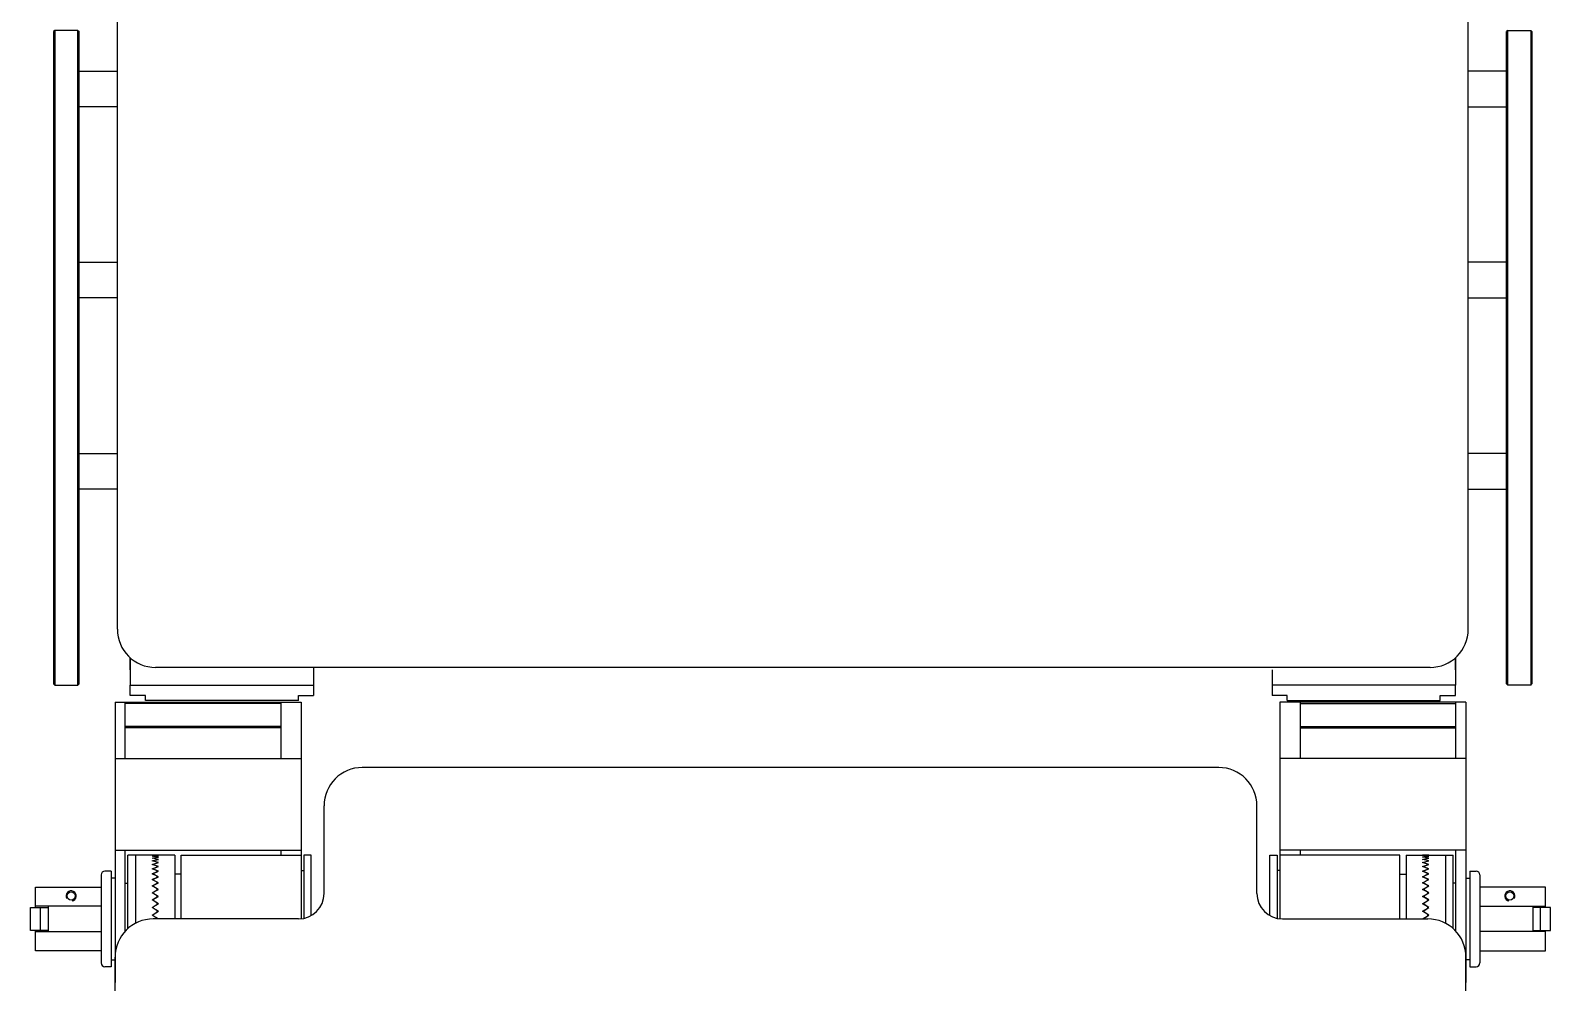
# Model space of a CAD drawing. Extents: x 3485972 to 3601240, y -625657 to -591207.
# Drawn here: x 3494326 to 3495114, y -608555 to -608062 of the extents above; entities that cross this region are included whole.
import ezdxf

# ---------------------------------------------------------------- set-up
doc = ezdxf.new("R2010")
doc.units = 0
doc.header["$LTSCALE"] = 6
doc.header["$MEASUREMENT"] = 0
doc.layers.add('medical equipment', color=171, linetype='CONTINUOUS', lineweight=25)

msp = doc.modelspace()

# ---------------------------------------------------------------- linework, layer by layer
at = {"layer": 'medical equipment'}
for p, q in [((3494371.52, -608372.29), (3494371.52, -608048.89)), ((3495071.12, -608372.29), (3495071.12, -608048.89)), ((3494339.18, -608062.09), (3494338.52, -608062.75)), ((3494339.18, -608062.09), (3494339.18, -608401.33)), ((3494351.06, -608062.09), (3494339.18, -608062.09)), ((3494351.06, -608401.33), (3494351.06, -608062.09)), ((3494351.06, -608062.09), (3494351.72, -608062.75)), ((3495091.58, -608062.09), (3495090.92, -608062.75)), ((3495091.58, -608062.09), (3495103.46, -608062.09)), ((3495091.58, -608401.33), (3495091.58, -608062.09)), ((3495103.46, -608062.09), (3495103.46, -608401.33)), ((3495103.46, -608062.09), (3495104.12, -608062.75)), ((3494338.52, -608062.75), (3494338.52, -608400.67)), ((3494351.72, -608400.67), (3494351.72, -608062.75)), ((3495090.92, -608400.67), (3495090.92, -608062.75)), ((3495104.12, -608062.75), (3495104.12, -608400.67)), ((3494351.72, -608083.21), (3494371.52, -608083.21)), ((3494351.72, -608101.69), (3494351.72, -608083.21)), ((3495090.92, -608083.21), (3495071.12, -608083.21)), ((3495090.92, -608101.69), (3495090.92, -608083.21)), ((3494371.52, -608101.69), (3494351.72, -608101.69)), ((3495071.12, -608101.69), (3495090.92, -608101.69)), ((3494351.72, -608182.21), (3494371.52, -608182.21)), ((3494351.72, -608200.69), (3494351.72, -608182.21)), ((3495090.92, -608182.21), (3495071.12, -608182.21)), ((3495090.92, -608200.69), (3495090.92, -608182.21)), ((3494371.52, -608200.69), (3494351.72, -608200.69)), ((3495071.12, -608200.69), (3495090.92, -608200.69)), ((3494351.72, -608281.21), (3494371.52, -608281.21)), ((3494351.72, -608299.69), (3494351.72, -608281.21)), ((3495090.92, -608281.21), (3495071.12, -608281.21)), ((3495090.92, -608299.69), (3495090.92, -608281.21)), ((3494371.52, -608299.69), (3494351.72, -608299.69)), ((3495071.12, -608299.69), (3495090.92, -608299.69)), ((3494378.12, -608393.41), (3494378.12, -608387.05)), ((3494378.12, -608387.05), (3494378.12, -608401.33)), ((3495051.32, -608392.09), (3494391.32, -608392.09)), ((3494473.16, -608392.09), (3494473.16, -608401.33)), ((3495064.52, -608393.41), (3495064.52, -608387.05)), ((3495064.52, -608387.05), (3495064.52, -608401.33)), ((3494339.18, -608401.33), (3494338.52, -608400.67)), ((3494351.72, -608400.67), (3494351.06, -608401.33)), ((3494378.12, -608393.41), (3494378.12, -608401.33)), ((3494969.48, -608393.41), (3494969.48, -608401.33)), ((3495064.52, -608393.41), (3495064.52, -608401.33)), ((3495090.92, -608400.67), (3495091.58, -608401.33)), ((3495103.46, -608401.33), (3495104.12, -608400.67)), ((3494339.18, -608401.33), (3494351.06, -608401.33)), ((3494378.12, -608401.33), (3494473.16, -608401.33)), ((3494378.12, -608406.61), (3494378.12, -608401.33)), ((3494386.04, -608406.61), (3494378.12, -608406.61)), ((3494386.04, -608409.25), (3494386.04, -608406.61)), ((3494465.24, -608409.25), (3494465.24, -608406.61)), ((3494465.24, -608406.61), (3494473.16, -608406.61)), ((3494473.16, -608401.33), (3494473.16, -608406.61)), ((3494969.48, -608401.33), (3494969.48, -608406.61)), ((3495064.52, -608401.33), (3494969.48, -608401.33)), ((3494977.4, -608406.61), (3494969.48, -608406.61)), ((3494977.4, -608409.25), (3494977.4, -608406.61)), ((3495056.6, -608409.25), (3495056.6, -608406.61)), ((3495056.6, -608406.61), (3495064.52, -608406.61)), ((3495064.52, -608406.61), (3495064.52, -608401.33)), ((3495103.46, -608401.33), (3495091.58, -608401.33)), ((3494370.32, -608410.17), (3494370.32, -608555.37)), ((3494370.32, -608410.17), (3494466.68, -608410.17)), ((3494375.6, -608439.21), (3494375.6, -608410.17)), ((3494456.12, -608410.83), (3494375.6, -608410.83)), ((3494465.24, -608409.25), (3494386.04, -608409.25)), ((3494456.12, -608410.17), (3494456.12, -608439.21)), ((3494466.68, -608410.17), (3494466.68, -608522.31)), ((3494973.56, -608410.17), (3494973.56, -608522.31)), ((3495069.92, -608410.17), (3494973.56, -608410.17)), ((3494977.4, -608409.25), (3495056.6, -608409.25)), ((3494984.12, -608410.17), (3494984.12, -608439.21)), ((3494984.12, -608410.83), (3495064.64, -608410.83)), ((3495064.64, -608439.21), (3495064.64, -608410.17)), ((3495069.92, -608410.17), (3495069.92, -608555.37)), ((3494456.12, -608422.71), (3494375.6, -608422.71)), ((3494456.12, -608423.37), (3494375.6, -608423.37)), ((3494984.12, -608422.71), (3495064.64, -608422.71)), ((3494984.12, -608423.37), (3495064.64, -608423.37)), ((3494370.32, -608439.21), (3494466.68, -608439.21)), ((3495069.92, -608439.21), (3494973.56, -608439.21)), ((3494941.88, -608443.94), (3494498.36, -608443.94)), ((3494478.56, -608509.17), (3494478.56, -608463.74)), ((3494961.68, -608509.17), (3494961.68, -608463.74)), ((3494370.32, -608486.73), (3494466.68, -608486.73)), ((3494375.6, -608528.71), (3494375.6, -608486.73)), ((3494456.12, -608486.73), (3494456.12, -608489.37)), ((3495069.92, -608486.73), (3494973.56, -608486.73)), ((3494984.12, -608486.73), (3494984.12, -608489.37)), ((3495064.64, -608528.71), (3495064.64, -608486.73)), ((3494376.92, -608527.41), (3494376.92, -608489.37)), ((3494380.88, -608489.37), (3494376.92, -608489.37)), ((3494392.1, -608489.37), (3494380.88, -608489.37)), ((3494380.88, -608489.37), (3494380.88, -608524.66)), ((3494380.88, -608489.37), (3494380.88, -608524.66)), ((3494389.46, -608489.43), (3494392.1, -608489.37)), ((3494392.1, -608489.58), (3494389.46, -608489.43)), ((3494389.46, -608489.91), (3494392.1, -608489.65)), ((3494392.1, -608490.27), (3494389.46, -608489.91)), ((3494389.46, -608490.87), (3494392.1, -608490.4)), ((3494392.1, -608491.42), (3494389.46, -608490.87)), ((3494389.46, -608492.28), (3494392.1, -608491.61)), ((3494392.1, -608493.03), (3494389.46, -608492.28)), ((3494389.46, -608494.13), (3494392.1, -608493.28)), ((3494392.1, -608495.06), (3494389.46, -608494.13)), ((3494389.46, -608496.4), (3494392.1, -608495.36)), ((3494401.34, -608489.37), (3494390.12, -608489.37)), ((3494390.15, -608496.2), (3494392.79, -608495.26)), ((3494390.16, -608489.42), (3494392.8, -608489.38)), ((3494390.16, -608489.46), (3494390.16, -608489.42)), ((3494392.8, -608489.66), (3494390.16, -608489.46)), ((3494390.16, -608489.86), (3494392.8, -608489.66)), ((3494390.16, -608489.98), (3494390.16, -608489.86)), ((3494392.8, -608490.32), (3494390.16, -608489.98)), ((3494390.16, -608490.78), (3494392.8, -608490.32)), ((3494390.16, -608490.97), (3494390.16, -608490.78)), ((3494392.8, -608491.56), (3494390.16, -608490.97)), ((3494390.16, -608492.15), (3494392.8, -608491.56)), ((3494390.16, -608492.42), (3494390.16, -608492.15)), ((3494392.8, -608493.2), (3494390.16, -608492.42)), ((3494390.16, -608493.97), (3494392.8, -608493.2)), ((3494390.16, -608494.31), (3494390.16, -608493.97)), ((3494392.79, -608495.26), (3494390.16, -608494.31)), ((3494392.1, -608489.65), (3494392.1, -608489.58)), ((3494392.1, -608489.65), (3494392.1, -608489.58)), ((3494392.1, -608490.4), (3494392.1, -608490.27)), ((3494392.1, -608490.4), (3494392.1, -608490.27)), ((3494392.1, -608491.61), (3494392.1, -608491.42)), ((3494392.1, -608491.61), (3494392.1, -608491.42)), ((3494392.1, -608493.28), (3494392.1, -608493.03)), ((3494392.1, -608493.28), (3494392.1, -608493.03)), ((3494392.1, -608495.36), (3494392.1, -608495.06)), ((3494392.1, -608495.36), (3494392.1, -608495.06)), ((3494401.34, -608489.37), (3494401.34, -608522.37)), ((3494404.64, -608522.37), (3494404.64, -608489.37)), ((3494404.64, -608489.37), (3494466.68, -608489.37)), ((3494468, -608489.37), (3494468, -608522.11)), ((3494471.96, -608489.37), (3494468, -608489.37)), ((3494471.96, -608520.6), (3494471.96, -608489.37)), ((3494968.28, -608489.37), (3494972.24, -608489.37)), ((3494968.28, -608520.6), (3494968.28, -608489.37)), ((3494972.24, -608489.37), (3494972.24, -608522.11)), ((3495035.6, -608489.37), (3494973.56, -608489.37)), ((3495035.6, -608522.37), (3495035.6, -608489.37)), ((3495038.9, -608489.37), (3495038.9, -608522.37)), ((3495038.9, -608489.37), (3495050.12, -608489.37)), ((3495050.07, -608489.42), (3495047.43, -608489.38)), ((3495047.44, -608489.66), (3495050.07, -608489.46)), ((3495050.08, -608489.86), (3495047.44, -608489.66)), ((3495047.44, -608490.32), (3495050.08, -608489.98)), ((3495050.08, -608490.78), (3495047.44, -608490.32)), ((3495047.44, -608491.56), (3495050.08, -608490.97)), ((3495050.08, -608492.15), (3495047.44, -608491.56)), ((3495047.44, -608493.2), (3495050.08, -608492.42)), ((3495050.08, -608493.97), (3495047.44, -608493.2)), ((3495047.44, -608495.26), (3495050.08, -608494.31)), ((3495050.08, -608496.2), (3495047.44, -608495.26)), ((3495050.78, -608489.43), (3495048.14, -608489.37)), ((3495048.14, -608489.37), (3495059.36, -608489.37)), ((3495048.14, -608489.58), (3495050.78, -608489.43)), ((3495048.14, -608489.65), (3495048.14, -608489.58)), ((3495048.14, -608489.65), (3495048.14, -608489.58)), ((3495050.78, -608489.91), (3495048.14, -608489.65)), ((3495048.14, -608490.27), (3495050.78, -608489.91)), ((3495048.14, -608490.4), (3495048.14, -608490.27)), ((3495048.14, -608490.4), (3495048.14, -608490.27)), ((3495050.78, -608490.87), (3495048.14, -608490.4)), ((3495048.14, -608491.42), (3495050.78, -608490.87)), ((3495048.14, -608491.61), (3495048.14, -608491.42)), ((3495048.14, -608491.61), (3495048.14, -608491.42)), ((3495050.78, -608492.28), (3495048.14, -608491.61)), ((3495048.14, -608493.03), (3495050.78, -608492.28)), ((3495048.14, -608493.28), (3495048.14, -608493.03)), ((3495048.14, -608493.28), (3495048.14, -608493.03)), ((3495050.78, -608494.13), (3495048.14, -608493.28)), ((3495048.14, -608495.06), (3495050.78, -608494.13)), ((3495048.14, -608495.36), (3495048.14, -608495.06)), ((3495048.14, -608495.36), (3495048.14, -608495.06)), ((3495050.78, -608496.4), (3495048.14, -608495.36)), ((3495050.07, -608489.46), (3495050.07, -608489.42)), ((3495050.08, -608489.98), (3495050.08, -608489.86)), ((3495050.08, -608490.97), (3495050.08, -608490.78)), ((3495050.08, -608492.42), (3495050.08, -608492.15)), ((3495050.08, -608494.31), (3495050.08, -608493.97)), ((3495059.36, -608489.37), (3495059.36, -608524.66)), ((3495059.36, -608489.37), (3495059.36, -608524.66)), ((3495059.36, -608489.37), (3495063.32, -608489.37)), ((3495063.32, -608527.41), (3495063.32, -608489.37)), ((3494363.06, -608499.6), (3494363.06, -608545.14)), ((3494368.34, -608497.62), (3494365.04, -608497.62)), ((3494368.34, -608497.62), (3494368.34, -608547.12)), ((3494368.34, -608501.25), (3494368.34, -608543.49)), ((3494370.32, -608501.25), (3494368.34, -608501.25)), ((3494392.1, -608497.5), (3494389.46, -608496.4)), ((3494389.46, -608499.04), (3494392.1, -608497.85)), ((3494392.1, -608500.29), (3494389.46, -608499.04)), ((3494389.46, -608502.02), (3494392.1, -608500.69)), ((3494392.1, -608503.41), (3494389.46, -608502.02)), ((3494390.14, -608502.29), (3494390.15, -608501.77)), ((3494392.78, -608503.66), (3494390.14, -608502.29)), ((3494390.15, -608496.61), (3494390.15, -608496.2)), ((3494392.79, -608497.71), (3494390.15, -608496.61)), ((3494390.15, -608498.81), (3494392.79, -608497.71)), ((3494390.15, -608499.28), (3494390.15, -608498.81)), ((3494392.79, -608500.53), (3494390.15, -608499.28)), ((3494390.15, -608501.77), (3494392.79, -608500.53)), ((3494392.1, -608497.85), (3494392.1, -608497.5)), ((3494392.1, -608497.85), (3494392.1, -608497.5)), ((3494392.1, -608500.69), (3494392.1, -608500.29)), ((3494392.1, -608500.69), (3494392.1, -608500.29)), ((3494404.64, -608499.27), (3494401.34, -608499.27)), ((3494466.68, -608497.29), (3494468, -608497.29)), ((3494973.56, -608497.29), (3494972.24, -608497.29)), ((3495035.6, -608499.27), (3495038.9, -608499.27)), ((3495047.45, -608497.71), (3495050.08, -608496.61)), ((3495050.09, -608498.81), (3495047.45, -608497.71)), ((3495047.45, -608500.53), (3495050.09, -608499.28)), ((3495050.09, -608501.77), (3495047.45, -608500.53)), ((3495047.45, -608503.66), (3495050.09, -608502.29)), ((3495048.14, -608497.5), (3495050.78, -608496.4)), ((3495048.14, -608497.85), (3495048.14, -608497.5)), ((3495048.14, -608497.85), (3495048.14, -608497.5)), ((3495050.78, -608499.04), (3495048.14, -608497.85)), ((3495048.14, -608500.29), (3495050.78, -608499.04)), ((3495048.14, -608500.69), (3495048.14, -608500.29)), ((3495048.14, -608500.69), (3495048.14, -608500.29)), ((3495050.78, -608502.02), (3495048.14, -608500.69)), ((3495048.14, -608503.41), (3495050.78, -608502.02)), ((3495050.08, -608496.61), (3495050.08, -608496.2)), ((3495050.09, -608499.28), (3495050.09, -608498.81)), ((3495050.09, -608502.29), (3495050.09, -608501.77)), ((3495069.92, -608501.25), (3495071.9, -608501.25)), ((3495071.9, -608497.62), (3495071.9, -608547.12)), ((3495071.9, -608497.62), (3495075.2, -608497.62)), ((3495071.9, -608501.25), (3495071.9, -608543.49)), ((3495077.18, -608499.6), (3495077.18, -608545.14)), ((3494329.12, -608516.43), (3494329.12, -608505.87)), ((3494329.12, -608505.87), (3494363.06, -608505.87)), ((3494375.6, -608503.89), (3494376.92, -608503.89)), ((3494389.46, -608505.3), (3494392.1, -608503.84)), ((3494392.1, -608506.8), (3494389.46, -608505.3)), ((3494389.46, -608508.83), (3494392.1, -608507.27)), ((3494392.1, -608510.42), (3494389.46, -608508.83)), ((3494389.46, -608512.55), (3494392.1, -608510.92)), ((3494390.13, -608512.25), (3494392.77, -608510.69)), ((3494390.14, -608505.02), (3494392.78, -608503.66)), ((3494390.14, -608505.59), (3494390.14, -608505.02)), ((3494392.78, -608507.06), (3494390.14, -608505.59)), ((3494390.14, -608508.53), (3494392.78, -608507.06)), ((3494390.14, -608509.14), (3494390.14, -608508.53)), ((3494392.77, -608510.69), (3494390.14, -608509.14)), ((3494392.1, -608503.84), (3494392.1, -608503.41)), ((3494392.1, -608503.84), (3494392.1, -608503.41)), ((3494392.1, -608507.27), (3494392.1, -608506.8)), ((3494392.1, -608507.27), (3494392.1, -608506.8)), ((3494392.1, -608510.92), (3494392.1, -608510.42)), ((3494392.1, -608510.92), (3494392.1, -608510.42)), ((3495050.1, -608505.02), (3495047.45, -608503.66)), ((3495047.46, -608507.06), (3495050.1, -608505.59)), ((3495050.1, -608508.53), (3495047.46, -608507.06)), ((3495047.46, -608510.69), (3495050.1, -608509.14)), ((3495050.11, -608512.25), (3495047.46, -608510.69)), ((3495048.14, -608503.84), (3495048.14, -608503.41)), ((3495048.14, -608503.84), (3495048.14, -608503.41)), ((3495050.78, -608505.3), (3495048.14, -608503.84)), ((3495048.14, -608506.8), (3495050.78, -608505.3)), ((3495048.14, -608507.27), (3495048.14, -608506.8)), ((3495048.14, -608507.27), (3495048.14, -608506.8)), ((3495050.78, -608508.83), (3495048.14, -608507.27)), ((3495048.14, -608510.42), (3495050.78, -608508.83)), ((3495048.14, -608510.92), (3495048.14, -608510.42)), ((3495048.14, -608510.92), (3495048.14, -608510.42)), ((3495050.78, -608512.55), (3495048.14, -608510.92)), ((3495050.1, -608505.59), (3495050.1, -608505.02)), ((3495050.1, -608509.14), (3495050.1, -608508.53)), ((3495064.64, -608503.89), (3495063.32, -608503.89)), ((3495111.12, -608505.87), (3495077.18, -608505.87)), ((3495111.12, -608516.43), (3495111.12, -608505.87)), ((3494326.48, -608528.31), (3494326.48, -608516.43)), ((3494326.48, -608516.43), (3494335.72, -608516.43)), ((3494363.06, -608515.77), (3494329.12, -608515.77)), ((3494331.76, -608528.31), (3494331.76, -608516.43)), ((3494335.72, -608515.77), (3494335.72, -608528.97)), ((3494392.1, -608514.22), (3494389.46, -608512.55)), ((3494389.46, -608516.42), (3494392.1, -608514.73)), ((3494392.1, -608518.13), (3494389.46, -608516.42)), ((3494389.46, -608520.38), (3494392.1, -608518.66)), ((3494390.12, -608520.06), (3494392.76, -608518.41)), ((3494390.13, -608512.88), (3494390.13, -608512.25)), ((3494392.77, -608514.49), (3494390.13, -608512.88)), ((3494390.13, -608516.1), (3494392.77, -608514.49)), ((3494390.13, -608516.75), (3494390.13, -608516.1)), ((3494392.76, -608518.41), (3494390.13, -608516.75)), ((3494392.1, -608514.73), (3494392.1, -608514.22)), ((3494392.1, -608514.73), (3494392.1, -608514.22)), ((3494392.1, -608518.66), (3494392.1, -608518.13)), ((3494392.1, -608518.66), (3494392.1, -608518.13)), ((3495047.47, -608514.49), (3495050.11, -608512.88)), ((3495050.11, -608516.1), (3495047.47, -608514.49)), ((3495047.47, -608518.41), (3495050.11, -608516.75)), ((3495050.12, -608520.06), (3495047.47, -608518.41)), ((3495048.14, -608514.22), (3495050.78, -608512.55)), ((3495048.14, -608514.73), (3495048.14, -608514.22)), ((3495048.14, -608514.73), (3495048.14, -608514.22)), ((3495050.78, -608516.42), (3495048.14, -608514.73)), ((3495048.14, -608518.13), (3495050.78, -608516.42)), ((3495048.14, -608518.66), (3495048.14, -608518.13)), ((3495048.14, -608518.66), (3495048.14, -608518.13)), ((3495050.78, -608520.38), (3495048.14, -608518.66)), ((3495050.11, -608512.88), (3495050.11, -608512.25)), ((3495050.11, -608516.75), (3495050.11, -608516.1)), ((3495077.18, -608515.77), (3495111.12, -608515.77)), ((3495104.52, -608515.77), (3495104.52, -608528.97)), ((3495113.76, -608516.43), (3495104.52, -608516.43)), ((3495108.48, -608528.31), (3495108.48, -608516.43)), ((3495113.76, -608528.31), (3495113.76, -608516.43)), ((3494392.1, -608522.11), (3494389.46, -608520.38)), ((3494390.12, -608520.71), (3494390.12, -608520.06)), ((3494392.76, -608522.38), (3494390.12, -608520.71)), ((3494465.36, -608522.37), (3494390.12, -608522.37)), ((3494392.1, -608522.37), (3494392.1, -608522.11)), ((3494974.88, -608522.37), (3495050.12, -608522.37)), ((3495047.48, -608522.38), (3495050.12, -608520.71)), ((3495048.14, -608522.11), (3495050.78, -608520.38)), ((3495048.14, -608522.37), (3495048.14, -608522.11)), ((3495050.12, -608520.71), (3495050.12, -608520.06)), ((3494335.72, -608528.31), (3494326.48, -608528.31)), ((3494329.12, -608538.87), (3494329.12, -608528.31)), ((3494329.12, -608528.97), (3494363.06, -608528.97)), ((3495111.12, -608528.97), (3495077.18, -608528.97)), ((3495104.52, -608528.31), (3495113.76, -608528.31)), ((3495111.12, -608538.87), (3495111.12, -608528.31)), ((3494363.06, -608538.87), (3494329.12, -608538.87)), ((3494370.32, -608865.57), (3494370.32, -608542.17)), ((3495069.92, -608865.57), (3495069.92, -608542.17)), ((3495077.18, -608538.87), (3495111.12, -608538.87)), ((3494368.34, -608547.12), (3494365.04, -608547.12)), ((3494368.34, -608543.49), (3494370.32, -608543.49)), ((3495071.9, -608543.49), (3495069.92, -608543.49)), ((3495071.9, -608547.12), (3495075.2, -608547.12))]:
    msp.add_line(p, q, dxfattribs=at)
for centre in [(3494347.6, -608510.49), (3495092.64, -608510.49)]:
    msp.add_circle(centre, 2.14, dxfattribs=at)
for centre, radius, start, end in [((3494391.32, -608372.29), 19.8, 180, 270), ((3495051.32, -608372.29), 19.8, 270, 0), ((3494498.36, -608463.74), 19.8, 90, 180), ((3494941.88, -608463.74), 19.8, 0, 90), ((3494365.04, -608499.6), 1.98, 90, 180), ((3495075.2, -608499.6), 1.98, 0, 90), ((3494347.6, -608510.49), 2.64, 280, 210), ((3494465.36, -608509.17), 13.2, 270, 0), ((3494974.88, -608509.17), 13.2, 180, 270), ((3495092.64, -608510.49), 2.64, 330, 260), ((3494390.12, -608542.17), 19.8, 90, 180), ((3495050.12, -608542.17), 19.8, 0, 90), ((3494365.04, -608545.14), 1.98, 180, 270), ((3495075.2, -608545.14), 1.98, 270, 0)]:
    msp.add_arc(centre, radius, start, end, dxfattribs=at)

doc.saveas('drawing.dxf')
